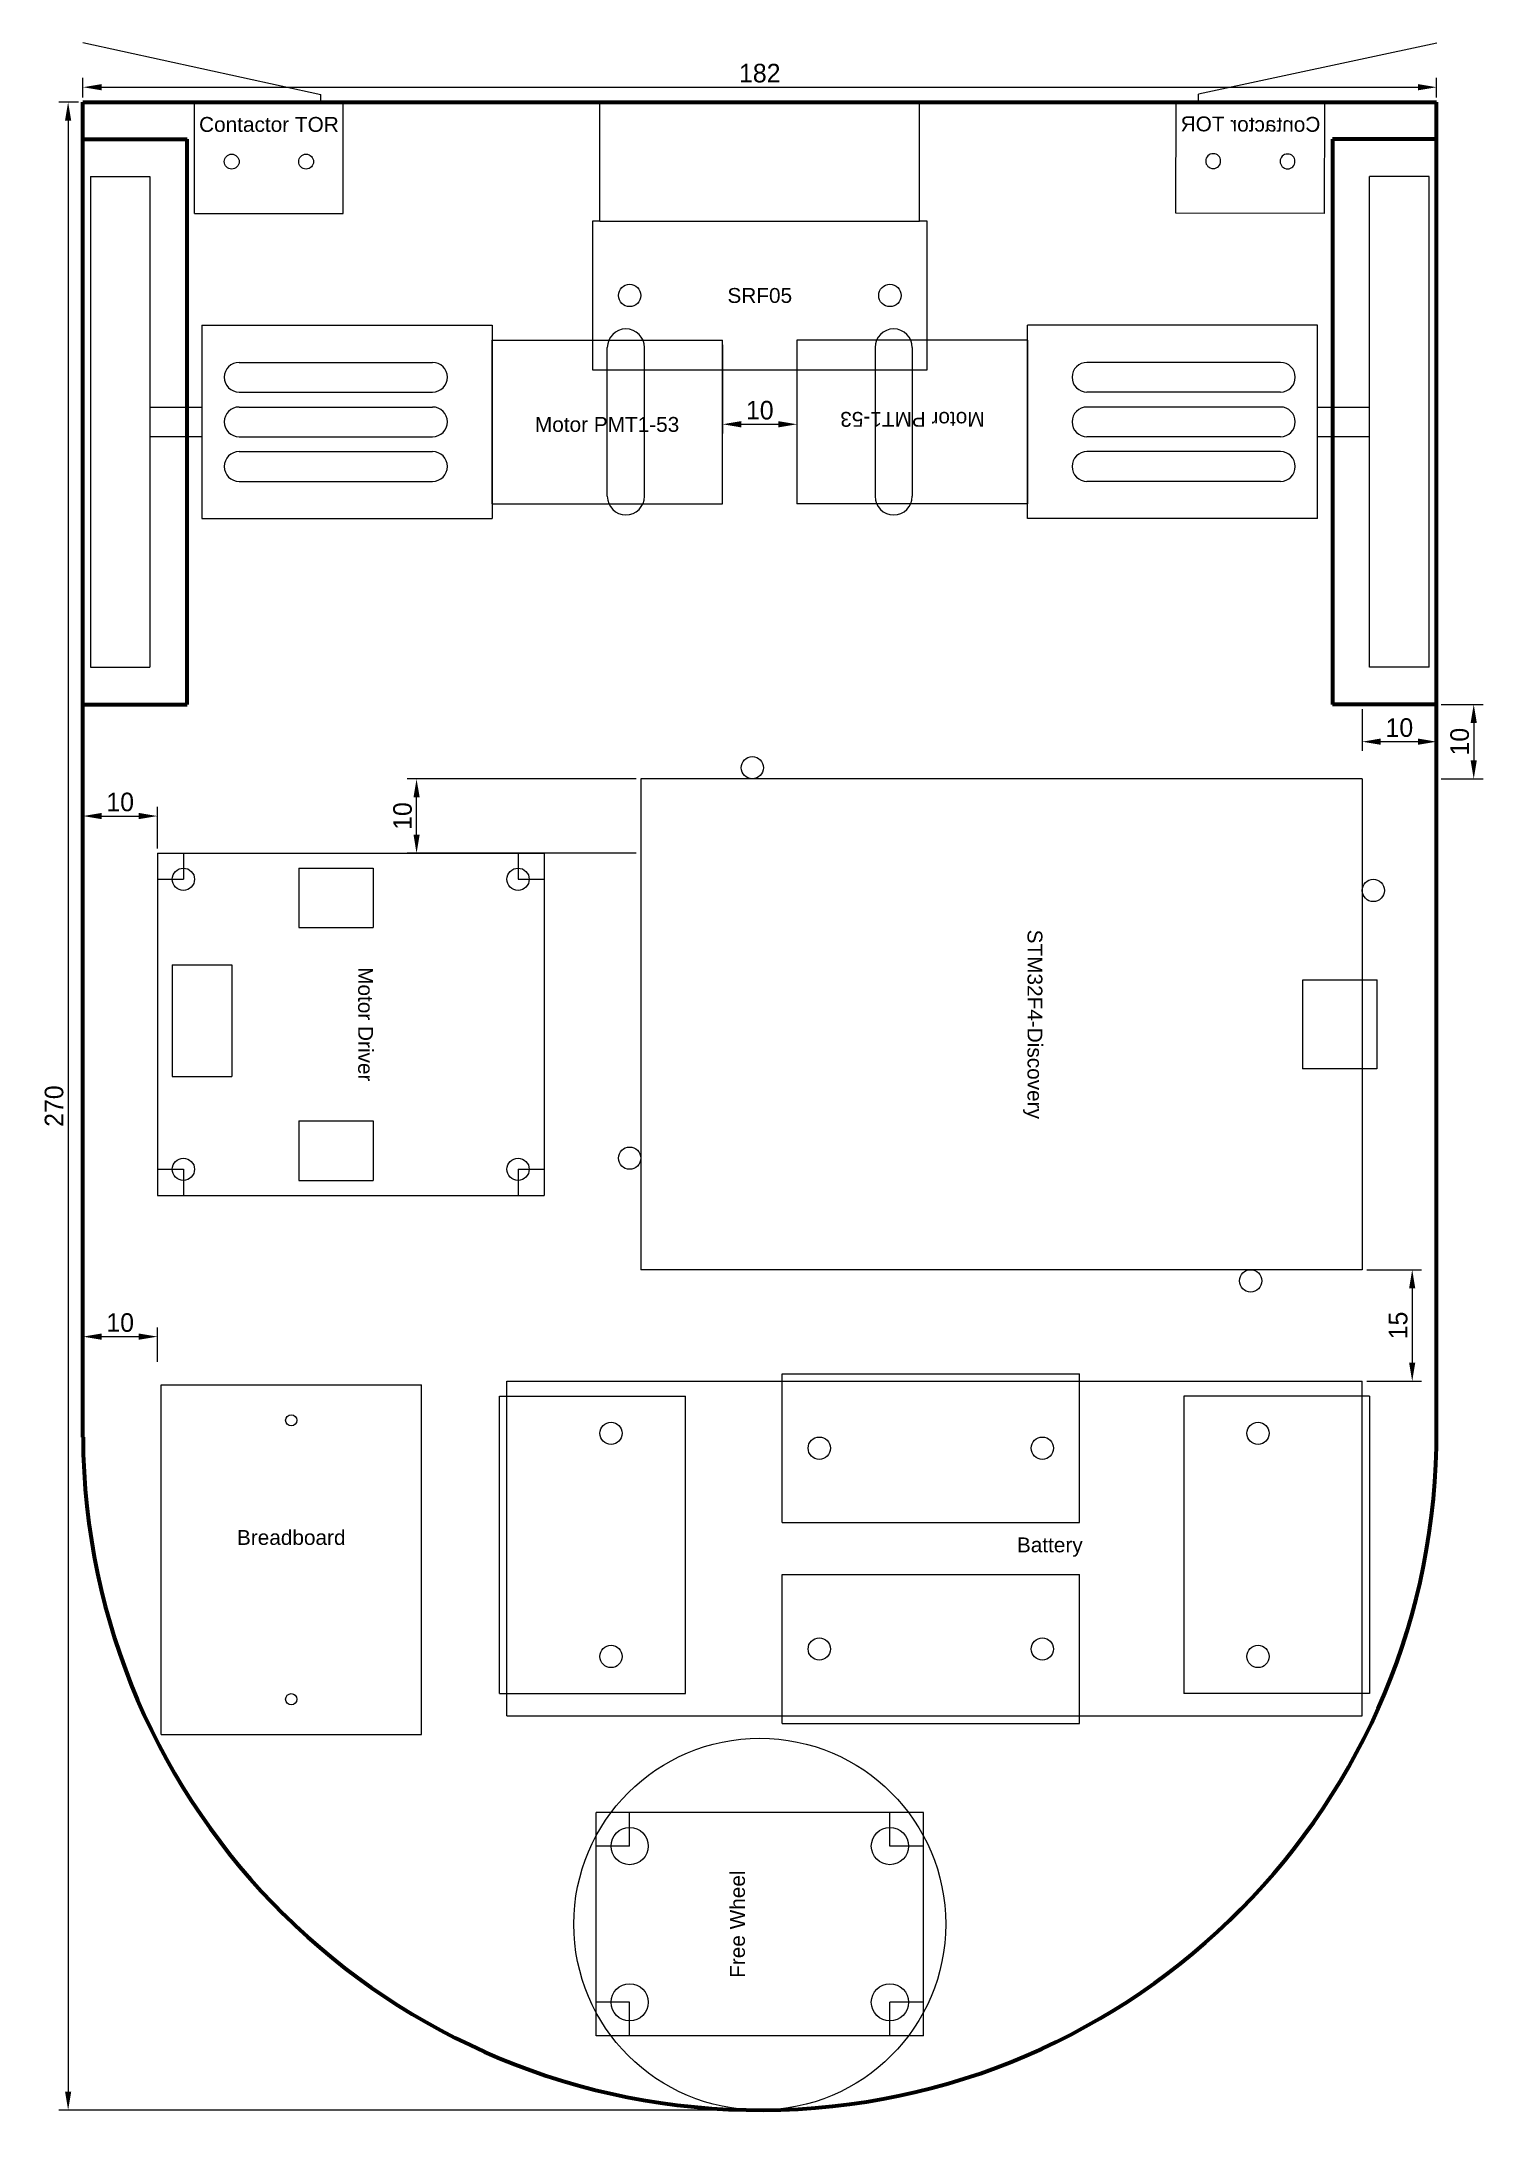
# Model space of a CAD drawing. Header units: millimetres. Extents: x -6 to 188, y 26 to 308.
import ezdxf
from ezdxf.enums import TextEntityAlignment as Align

# ---------------------------------------------------------------- set-up
doc = ezdxf.new("R2010")
doc.units = ezdxf.units.MM
doc.layers.get('0').update_dxf_attribs({"lineweight": 25})
doc.layers.add('0 ... bottom', color=7, linetype='Continuous', lineweight=25)
doc.layers.add('0 ... chassi', color=7, linetype='Continuous', lineweight=25)
doc.styles.add('QCADDimTextStyle', font='txt')
doc.styles.add('textstyle0', font='')
doc.styles.add('textstyle1', font='')
doc.styles.add('textstyle2', font='')
doc.styles.add('textstyle3', font='')
doc.styles.add('textstyle4', font='')
doc.styles.add('textstyle5', font='')
doc.styles.add('textstyle6', font='')
doc.styles.add('textstyle7', font='')
doc.styles.get('textstyle0').set_extended_font_data('Arial')
doc.styles.get('textstyle1').set_extended_font_data('Arial')
doc.styles.get('textstyle2').set_extended_font_data('Arial')
doc.styles.get('textstyle3').set_extended_font_data('Arial')
doc.styles.get('textstyle4').set_extended_font_data('Arial')
doc.styles.get('textstyle5').set_extended_font_data('Arial')
doc.styles.get('textstyle6').set_extended_font_data('Arial')
doc.styles.get('textstyle7').set_extended_font_data('Arial')
doc.dimstyles.new('QCADDimStyle', dxfattribs={"dimtxt": 2.5, "dimasz": 2.5, "dimexe": 1.25, "dimexo": 0.625, "dimtad": 1, "dimtoh": 1, "dimdec": 4, "dimzin": 0, "dimdsep": 46, "dimtxsty": 'QCADDimTextStyle', "dimcen": 0.09, "dimadec": 0, "dimazin": 0, "dimtfac": 1, "dimtdec": 4, "dimtofl": 0, "dimtmove": 0, "dimatfit": 3, "dimfxl": 1, "dimtolj": 1, "dimtzin": 0, "dimarcsym": 0})

# ---------------------------------------------------------------- blocks, each defined once
blk = doc.blocks.new('srf05')
for p, q in [((1, 0), (1, 16)), ((1, 16), (44, 16)), ((44, 0), (44, 16)), ((1, 0), (0, 0)), ((0, 0), (0, -20)), ((1, 0), (44, 0)), ((45, 0), (44, 0)), ((45, -20), (45, 0)), ((0, -20), (45, -20))]:
    blk.add_line(p, q)
for centre in [(5, -10), (40, -10)]:
    blk.add_circle(centre, 1.5)
at = {"style": 'textstyle0'}
blk.add_text('SRF05', height=2, dxfattribs=at).set_placement((22.5, -10), align=Align.MIDDLE_CENTER)
blk = doc.blocks.new('contactor_tor')
for p, q in [((-15, 8), (17, 1)), ((0, -15), (0, 0)), ((0, 0), (20, 0)), ((17, 0), (17, 1)), ((20, -15), (20, 0)), ((0, -15), (20, -15))]:
    blk.add_line(p, q)
for centre in [(5, -8), (15, -8)]:
    blk.add_circle(centre, 1)
at = {"style": 'textstyle1'}
blk.add_text('Contactor TOR', height=2, dxfattribs=at).set_placement((10, -3), align=Align.MIDDLE_CENTER)
blk = doc.blocks.new('oublon')
for p, q in [((0, 2), (26, 2)), ((0, -2), (26, -2))]:
    blk.add_line(p, q)
for centre, start, end in [((0, 0), 90, 270), ((26, 0), 270, 90)]:
    blk.add_arc(centre, 2, start, end)
blk = doc.blocks.new('motor PMT1-53')
for p, q in [((-15, 20), (-7, 20)), ((-15, 20), (-15, -46)), ((-7, 20), (-7, -46)), ((0, 0), (39, 0)), ((0, 0), (0, -26)), ((39, 0), (39, -26)), ((39, -2), (70, -2)), ((39, -24), (39, -2)), ((70, -24), (70, -2)), ((-7, -11), (0, -11)), ((0, -11), (0, -15)), ((-7, -13), (-7, -13)), ((-7, -13), (-7, -13)), ((0, -15), (-7, -15)), ((39, -24), (70, -24)), ((0, -26), (39, -26)), ((-15, -46), (-7, -46))]:
    blk.add_line(p, q)
for p in [(5, -7), (5, -13), (5, -19)]:
    blk.add_blockref('oublon', p)
at = {"style": 'textstyle5'}
blk.add_text('Motor PMT1-53', height=2, dxfattribs=at).set_placement((54.47, -13.34), align=Align.MIDDLE_CENTER)
blk = doc.blocks.new('motor PMT1-53 cable')
for p, q in [((54.5, -23), (54.5, -3)), ((59.5, -23), (59.5, -3))]:
    blk.add_line(p, q)
for centre, start, end in [((57, -3), 0, 180), ((57, -23), 180, 0)]:
    blk.add_arc(centre, 2.5, start, end)
blk.add_blockref('motor PMT1-53', (0, 0))
blk = doc.blocks.new('breadboard')
for p, q in [((-17.5, -23.5), (-17.5, 23.5)), ((-17.5, 23.5), (17.5, 23.5)), ((17.5, -23.5), (17.5, 23.5)), ((-17.5, -23.5), (17.5, -23.5))]:
    blk.add_line(p, q)
for centre in [(0, 18.75), (0, -18.75)]:
    blk.add_circle(centre, 0.75)
at = {"style": 'textstyle3'}
blk.add_text('Breadboard', height=2, dxfattribs=at).set_placement((0, 3), align=Align.MIDDLE_CENTER)
blk = doc.blocks.new('free wheel')
for p, q in [((-15, -22), (-15, 22)), ((-15, 22), (-10.5, 22)), ((-15, 17.5), (-15, 22)), ((-15, 22), (15, 22)), ((-10.5, 17.5), (-10.5, 22)), ((10.5, 22), (15, 22)), ((10.5, 17.5), (10.5, 22)), ((15, -22), (15, 22)), ((15, 17.5), (15, 22)), ((-15, 17.5), (-10.5, 17.5)), ((10.5, 17.5), (15, 17.5)), ((-15, -17.5), (-10.5, -17.5)), ((-15, -22), (-15, -17.5)), ((-10.5, -22), (-10.5, -17.5)), ((10.5, -17.5), (15, -17.5)), ((10.5, -22), (10.5, -17.5)), ((15, -22), (15, -17.5)), ((-15, -22), (15, -22)), ((-15, -22), (-10.5, -22)), ((10.5, -22), (15, -22))]:
    blk.add_line(p, q)
for centre, radius in [((0, 0), 25), ((-10.5, 17.5), 2.5), ((10.5, 17.5), 2.5), ((-10.5, -17.5), 2.5), ((10.5, -17.5), 2.5)]:
    blk.add_circle(centre, radius)
at = {"style": 'textstyle4'}
blk.add_text('Free Wheel', height=2, dxfattribs=at).set_placement((0, 3), align=Align.MIDDLE_CENTER)
blk = doc.blocks.new('support horizontal')
for p, q in [((-20, 10), (20, 10)), ((-20, -10), (-20, 10)), ((20, -10), (20, 10)), ((-20, -10), (20, -10))]:
    blk.add_line(p, q)
for centre in [(-15, 0), (15, 0)]:
    blk.add_circle(centre, 1.5)
blk = doc.blocks.new('support vertical')
for p, q in [((-13, 20), (12, 20)), ((-13, -20), (-13, 20)), ((12, -20), (12, 20)), ((-13, -20), (12, -20))]:
    blk.add_line(p, q)
for centre in [(2, 15), (2, -15)]:
    blk.add_circle(centre, 1.5)
blk = doc.blocks.new('battery')
for p, q in [((-57, 22), (58, 22)), ((-57, -23), (-57, 22)), ((58, -23), (58, 22)), ((-57, -23), (58, -23))]:
    blk.add_line(p, q)
for name, p in [('support horizontal', (0, 13)), ('support vertical', (-45, 0)), ('support horizontal', (0, -14))]:
    blk.add_blockref(name, p)
at = {"rotation": 180}
blk.add_blockref('support vertical', (46, 0), dxfattribs=at)
at = {"style": 'textstyle2'}
blk.add_text('Battery', height=2, dxfattribs=at).set_placement((16, 0), align=Align.MIDDLE_CENTER)
blk = doc.blocks.new('connecteur usb')
for p, q in [((0, 0), (0, 10)), ((0, 9.96), (12, 9.96)), ((12, 9.96), (12, -0.04)), ((12, 0), (0, 0))]:
    blk.add_line(p, q)
blk = doc.blocks.new('stm32f4-discovery')
for p, q in [((0, 0), (66, 0)), ((0, 0), (0, -97)), ((66, 0), (66, 0)), ((66, 0), (66, 0)), ((66, 0), (66, 0)), ((66, 0), (66, -97)), ((0, -97), (66, -97))]:
    blk.add_line(p, q)
for centre in [(15, 1.5), (67.5, -15), (-1.5, -82), (51, -98.5)]:
    blk.add_circle(centre, 1.5)
blk.add_blockref('connecteur usb', (27, -8))
at = {"style": 'textstyle7'}
blk.add_text('STM32F4-Discovery', height=2, dxfattribs=at).set_placement((33, -44), align=Align.MIDDLE_CENTER)
blk = doc.blocks.new('*D18')
at = {"layer": '0 ... bottom', "color": 0, "lineweight": -2}
for p, q in [((86, 267.38), (86, 255.43)), ((96, 267.38), (96, 255.43)), ((88.5, 256.68), (93.5, 256.68))]:
    blk.add_line(p, q, dxfattribs=at)
at = {"layer": '0 ... bottom', "color": 0}
for points in [[(88.5, 257.1), (88.5, 256.26), (86, 256.68)], [(93.5, 256.26), (93.5, 257.1), (96, 256.68)]]:
    blk.add_solid(points, dxfattribs=at)
at = {"layer": 'Defpoints', "color": 0}
for p in [(86, 268), (96, 268), (96, 256.68)]:
    blk.add_point(p, dxfattribs=at)
at = {"layer": '0 ... bottom', "color": 0, "insert": (91, 258.56), "char_height": 2.5, "attachment_point": 5, "style": 'QCADDimTextStyle'}
blk.add_mtext('\\A1;10', dxfattribs=at)
blk = doc.blocks.new('motor driver')
for p, q in [((0, 0), (46, 0)), ((0, -52), (0, 0)), ((0, 0), (3.5, 0)), ((0, -3.5), (0, 0)), ((3.5, -3.5), (3.5, 0)), ((42.5, 0), (46, 0)), ((42.5, -3.5), (42.5, 0)), ((46, -52), (46, 0)), ((46, -3.5), (46, 0)), ((0, -3.5), (3.5, -3.5)), ((42.5, -3.5), (46, -3.5)), ((2, -23), (10, -23)), ((2, -33), (2, -23)), ((10, -33), (10, -23)), ((36, -23), (44, -23)), ((36, -33), (36, -23)), ((44, -33), (44, -23)), ((2, -33), (10, -33)), ((36, -33), (44, -33)), ((15, -42), (30, -42)), ((15, -50), (15, -42)), ((30, -50), (30, -42)), ((0, -48.5), (3.5, -48.5)), ((0, -52), (0, -48.5)), ((3.5, -52), (3.5, -48.5)), ((15, -50), (30, -50)), ((42.5, -48.5), (46, -48.5)), ((42.5, -52), (42.5, -48.5)), ((46, -52), (46, -48.5)), ((0, -52), (3.5, -52)), ((0, -52), (46, -52)), ((42.5, -52), (46, -52))]:
    blk.add_line(p, q)
for centre in [(3.5, -3.5), (42.5, -3.5), (3.5, -48.5), (42.5, -48.5)]:
    blk.add_circle(centre, 1.5)
at = {"style": 'textstyle6'}
blk.add_text('Motor Driver', height=2, dxfattribs=at).set_placement((23, -24), align=Align.MIDDLE_CENTER)
blk = doc.blocks.new('*D19')
at = {"layer": '0 ... chassi', "color": 0, "lineweight": -2}
for p, q in [((0, 300.62), (0, 303.25)), ((2.5, 302), (179.5, 302)), ((182, 300.62), (182, 303.25))]:
    blk.add_line(p, q, dxfattribs=at)
at = {"layer": '0 ... chassi', "color": 0}
for points in [[(2.5, 302.42), (2.5, 301.58), (0, 302)], [(179.5, 301.58), (179.5, 302.42), (182, 302)]]:
    blk.add_solid(points, dxfattribs=at)
at = {"layer": 'Defpoints', "color": 0}
for p in [(182, 302), (0, 300), (182, 300)]:
    blk.add_point(p, dxfattribs=at)
at = {"layer": '0 ... chassi', "color": 0, "insert": (91, 303.88), "char_height": 2.5, "attachment_point": 5, "style": 'QCADDimTextStyle'}
blk.add_mtext('\\A1;182', dxfattribs=at)
blk = doc.blocks.new('*D20')
at = {"layer": '0 ... bottom', "color": 0, "lineweight": -2}
for p, q in [((74.38, 209), (43.6, 209)), ((44.85, 201.5), (44.85, 206.5)), ((74.38, 199), (43.6, 199))]:
    blk.add_line(p, q, dxfattribs=at)
at = {"layer": '0 ... bottom', "color": 0}
for points in [[(45.27, 206.5), (44.44, 206.5), (44.85, 209)], [(44.44, 201.5), (45.27, 201.5), (44.85, 199)]]:
    blk.add_solid(points, dxfattribs=at)
at = {"layer": 'Defpoints', "color": 0}
for p in [(44.85, 209), (75, 209), (75, 199)]:
    blk.add_point(p, dxfattribs=at)
at = {"layer": '0 ... bottom', "color": 0, "insert": (42.98, 204), "char_height": 2.5, "attachment_point": 5, "rotation": 90, "style": 'QCADDimTextStyle'}
blk.add_mtext('\\A1;10', dxfattribs=at)
blk = doc.blocks.new('*D21')
at = {"layer": '0 ... bottom', "color": 0, "lineweight": -2}
for p, q in [((172.62, 143), (179.98, 143)), ((178.73, 140.5), (178.73, 130.5)), ((172.62, 128), (179.98, 128))]:
    blk.add_line(p, q, dxfattribs=at)
at = {"layer": '0 ... bottom', "color": 0}
for points in [[(179.14, 140.5), (178.31, 140.5), (178.73, 143)], [(178.31, 130.5), (179.14, 130.5), (178.73, 128)]]:
    blk.add_solid(points, dxfattribs=at)
at = {"layer": 'Defpoints', "color": 0}
for p in [(172, 143), (172, 128), (178.73, 128)]:
    blk.add_point(p, dxfattribs=at)
at = {"layer": '0 ... bottom', "color": 0, "insert": (176.85, 135.5), "char_height": 2.5, "attachment_point": 5, "rotation": 90, "style": 'QCADDimTextStyle'}
blk.add_mtext('\\A1;15', dxfattribs=at)
blk = doc.blocks.new('*D22')
at = {"layer": '0 ... chassi', "color": 0, "lineweight": -2}
for p, q in [((-0.62, 300), (-3.25, 300)), ((-2, 297.5), (-2, 32.5)), ((91.38, 30), (-3.25, 30))]:
    blk.add_line(p, q, dxfattribs=at)
at = {"layer": '0 ... chassi', "color": 0}
for points in [[(-1.58, 297.5), (-2.42, 297.5), (-2, 300)], [(-2.42, 32.5), (-1.58, 32.5), (-2, 30)]]:
    blk.add_solid(points, dxfattribs=at)
at = {"layer": 'Defpoints', "color": 0}
for p in [(0, 300), (-2, 30), (92, 30)]:
    blk.add_point(p, dxfattribs=at)
at = {"layer": '0 ... chassi', "color": 0, "insert": (-3.88, 165), "char_height": 2.5, "attachment_point": 5, "rotation": 90, "style": 'QCADDimTextStyle'}
blk.add_mtext('\\A1;270', dxfattribs=at)
blk = doc.blocks.new('*D23')
at = {"layer": '0 ... bottom', "color": 0, "lineweight": -2}
for p, q in [((172, 218.38), (172, 212.75)), ((182, 218.38), (182, 212.75)), ((179.5, 214), (174.5, 214))]:
    blk.add_line(p, q, dxfattribs=at)
at = {"layer": '0 ... bottom', "color": 0}
for points in [[(174.5, 214.42), (174.5, 213.58), (172, 214)], [(179.5, 213.58), (179.5, 214.42), (182, 214)]]:
    blk.add_solid(points, dxfattribs=at)
at = {"layer": 'Defpoints', "color": 0}
for p in [(172, 219), (182, 219), (172, 214)]:
    blk.add_point(p, dxfattribs=at)
at = {"layer": '0 ... bottom', "color": 0, "insert": (177, 215.88), "char_height": 2.5, "attachment_point": 5, "style": 'QCADDimTextStyle'}
blk.add_mtext('\\A1;10', dxfattribs=at)
blk = doc.blocks.new('*D24')
at = {"layer": '0 ... bottom', "color": 0, "lineweight": -2}
for p, q in [((182.62, 219), (188.25, 219)), ((187, 216.5), (187, 211.5)), ((182.62, 209), (188.25, 209))]:
    blk.add_line(p, q, dxfattribs=at)
at = {"layer": '0 ... bottom', "color": 0}
for points in [[(187.42, 216.5), (186.58, 216.5), (187, 219)], [(186.58, 211.5), (187.42, 211.5), (187, 209)]]:
    blk.add_solid(points, dxfattribs=at)
at = {"layer": 'Defpoints', "color": 0}
for p in [(182, 219), (182, 209), (187, 209)]:
    blk.add_point(p, dxfattribs=at)
at = {"layer": '0 ... bottom', "color": 0, "insert": (185.12, 214), "char_height": 2.5, "attachment_point": 5, "rotation": 90, "style": 'QCADDimTextStyle'}
blk.add_mtext('\\A1;10', dxfattribs=at)
blk = doc.blocks.new('*D25')
at = {"layer": '0 ... bottom', "color": 0, "lineweight": -2}
for p, q in [((0, 199.62), (0, 205.25)), ((2.5, 204), (7.5, 204)), ((10, 199.62), (10, 205.25))]:
    blk.add_line(p, q, dxfattribs=at)
at = {"layer": '0 ... bottom', "color": 0}
for points in [[(2.5, 204.42), (2.5, 203.58), (0, 204)], [(7.5, 203.58), (7.5, 204.42), (10, 204)]]:
    blk.add_solid(points, dxfattribs=at)
at = {"layer": 'Defpoints', "color": 0}
for p in [(10, 204), (0, 199), (10, 199)]:
    blk.add_point(p, dxfattribs=at)
at = {"layer": '0 ... bottom', "color": 0, "insert": (5, 205.88), "char_height": 2.5, "attachment_point": 5, "style": 'QCADDimTextStyle'}
blk.add_mtext('\\A1;10', dxfattribs=at)
blk = doc.blocks.new('*D26')
at = {"layer": '0 ... bottom', "color": 0, "lineweight": -2}
for p, q in [((0, 128.62), (0, 135.25)), ((2.5, 134), (7.5, 134)), ((10, 130.62), (10, 135.25))]:
    blk.add_line(p, q, dxfattribs=at)
at = {"layer": '0 ... bottom', "color": 0}
for points in [[(2.5, 134.42), (2.5, 133.58), (0, 134)], [(7.5, 133.58), (7.5, 134.42), (10, 134)]]:
    blk.add_solid(points, dxfattribs=at)
at = {"layer": 'Defpoints', "color": 0}
for p in [(10, 134), (10, 130), (0, 128)]:
    blk.add_point(p, dxfattribs=at)
at = {"layer": '0 ... bottom', "color": 0, "insert": (5, 135.88), "char_height": 2.5, "attachment_point": 5, "style": 'QCADDimTextStyle'}
blk.add_mtext('\\A1;10', dxfattribs=at)
blk = doc.blocks.new('chassi')
at = {"color": 1, "lineweight": 70}
for p, q in [((0, -179.5), (0, 0)), ((0, 0), (182, 0)), ((182, -178.5), (182, 0)), ((0, -5), (14, -5)), ((14, -81), (14, -5)), ((168, -5), (168, -81)), ((182, -5), (168, -5)), ((0, -81), (14, -81)), ((182, -81), (168, -81))]:
    blk.add_line(p, q, dxfattribs=at)
blk.add_arc((91, -179), 91, 180.3148, 0.3148, dxfattribs=at)

msp = doc.modelspace()

# ---------------------------------------------------------------- block references
at = {"layer": '0 ... bottom'}
for name, p in [('contactor_tor', (15, 300)), ('srf05', (68.5, 284)), ('motor PMT1-53 cable', (16, 270)), ('breadboard', (28, 104)), ('battery', (114, 106))]:
    msp.add_blockref(name, p, dxfattribs=at)
at = {"layer": '0 ... bottom', "yscale": -1, "rotation": 179.7611227800822}
msp.add_blockref('contactor_tor', (167, 300), dxfattribs=at)
at = {"layer": '0 ... bottom'}
for name, p, rotation in [('motor PMT1-53 cable', (166, 244), 180), ('stm32f4-discovery', (172, 209), 270), ('motor driver', (62, 199), 270), ('free wheel', (91, 55), 90)]:
    msp.add_blockref(name, p, dxfattribs=dict(at, rotation=rotation))
at = {"layer": '0 ... chassi'}
msp.add_blockref('chassi', (0, 300), dxfattribs=at)

# ---------------------------------------------------------------- dimensions: what is measured, and where the dimension line sits
at = {"layer": '0 ... bottom'}
for base, p1, p2, picture, middle in [((96, 256.68), (86, 268), (96, 268), '*D18', (91, 258.555)), ((172, 214), (182, 219), (172, 219), '*D23', (177, 215.875)), ((10, 204), (0, 199), (10, 199), '*D25', (5, 205.875)), ((10, 134), (0, 128), (10, 130), '*D26', (5, 135.875))]:
    dim = msp.add_linear_dim(base=base, p1=p1, p2=p2, dimstyle='QCADDimStyle', override={"dimtxt": 2.5, "dimasz": 2.5, "dimexe": 1.25, "dimexo": 0.625, "dimgap": 0.625, "dimdec": 2, "dimzin": 8, "dimclrd": 0, "dimclre": 0, "dimclrt": 0, "dimazin": 2, "dimtmove": 2}, dxfattribs=at)
    dim.commit()
    dim.dimension.update_dxf_attribs({"geometry": picture, "text_midpoint": middle})
for base, p1, p2, picture, middle in [((187, 209), (182, 219), (182, 209), '*D24', (185.125, 214)), ((44.853, 209), (75, 199), (75, 209), '*D20', (42.978, 204)), ((178.728, 128), (172, 143), (172, 128), '*D21', (176.853, 135.5))]:
    dim = msp.add_linear_dim(base=base, p1=p1, p2=p2, angle=90, dimstyle='QCADDimStyle', override={"dimtxt": 2.5, "dimasz": 2.5, "dimexe": 1.25, "dimexo": 0.625, "dimgap": 0.625, "dimdec": 2, "dimzin": 8, "dimclrd": 0, "dimclre": 0, "dimclrt": 0, "dimazin": 2, "dimtmove": 2}, dxfattribs=at)
    dim.commit()
    dim.dimension.update_dxf_attribs({"geometry": picture, "text_midpoint": middle})
at = {"layer": '0 ... chassi'}
dim = msp.add_linear_dim(base=(182, 302), p1=(0, 300), p2=(182, 300), dimstyle='QCADDimStyle', override={"dimtxt": 2.5, "dimasz": 2.5, "dimexe": 1.25, "dimexo": 0.625, "dimgap": 0.625, "dimdec": 2, "dimzin": 8, "dimclrd": 0, "dimclre": 0, "dimclrt": 0, "dimazin": 2, "dimtmove": 2}, dxfattribs=at)
dim.commit()
dim.dimension.update_dxf_attribs({"geometry": '*D19', "text_midpoint": (91, 303.875)})
dim = msp.add_linear_dim(base=(-2, 30), p1=(0, 300), p2=(92, 30), angle=90, dimstyle='QCADDimStyle', override={"dimtxt": 2.5, "dimasz": 2.5, "dimexe": 1.25, "dimexo": 0.625, "dimgap": 0.625, "dimdec": 2, "dimzin": 8, "dimclrd": 0, "dimclre": 0, "dimclrt": 0, "dimazin": 2, "dimtmove": 2}, dxfattribs=at)
dim.commit()
dim.dimension.update_dxf_attribs({"geometry": '*D22', "text_midpoint": (-3.875, 165)})

doc.saveas('drawing.dxf')
